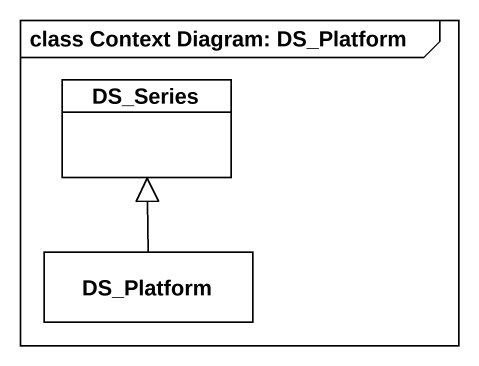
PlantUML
@startuml
mainframe class Context Diagram: DS_Platform
hide circle
hide empty members
class DS_Series #FFFFFF
class DS_Platform #FFFFFF
DS_Platform -up-|> DS_Series
@enduml
